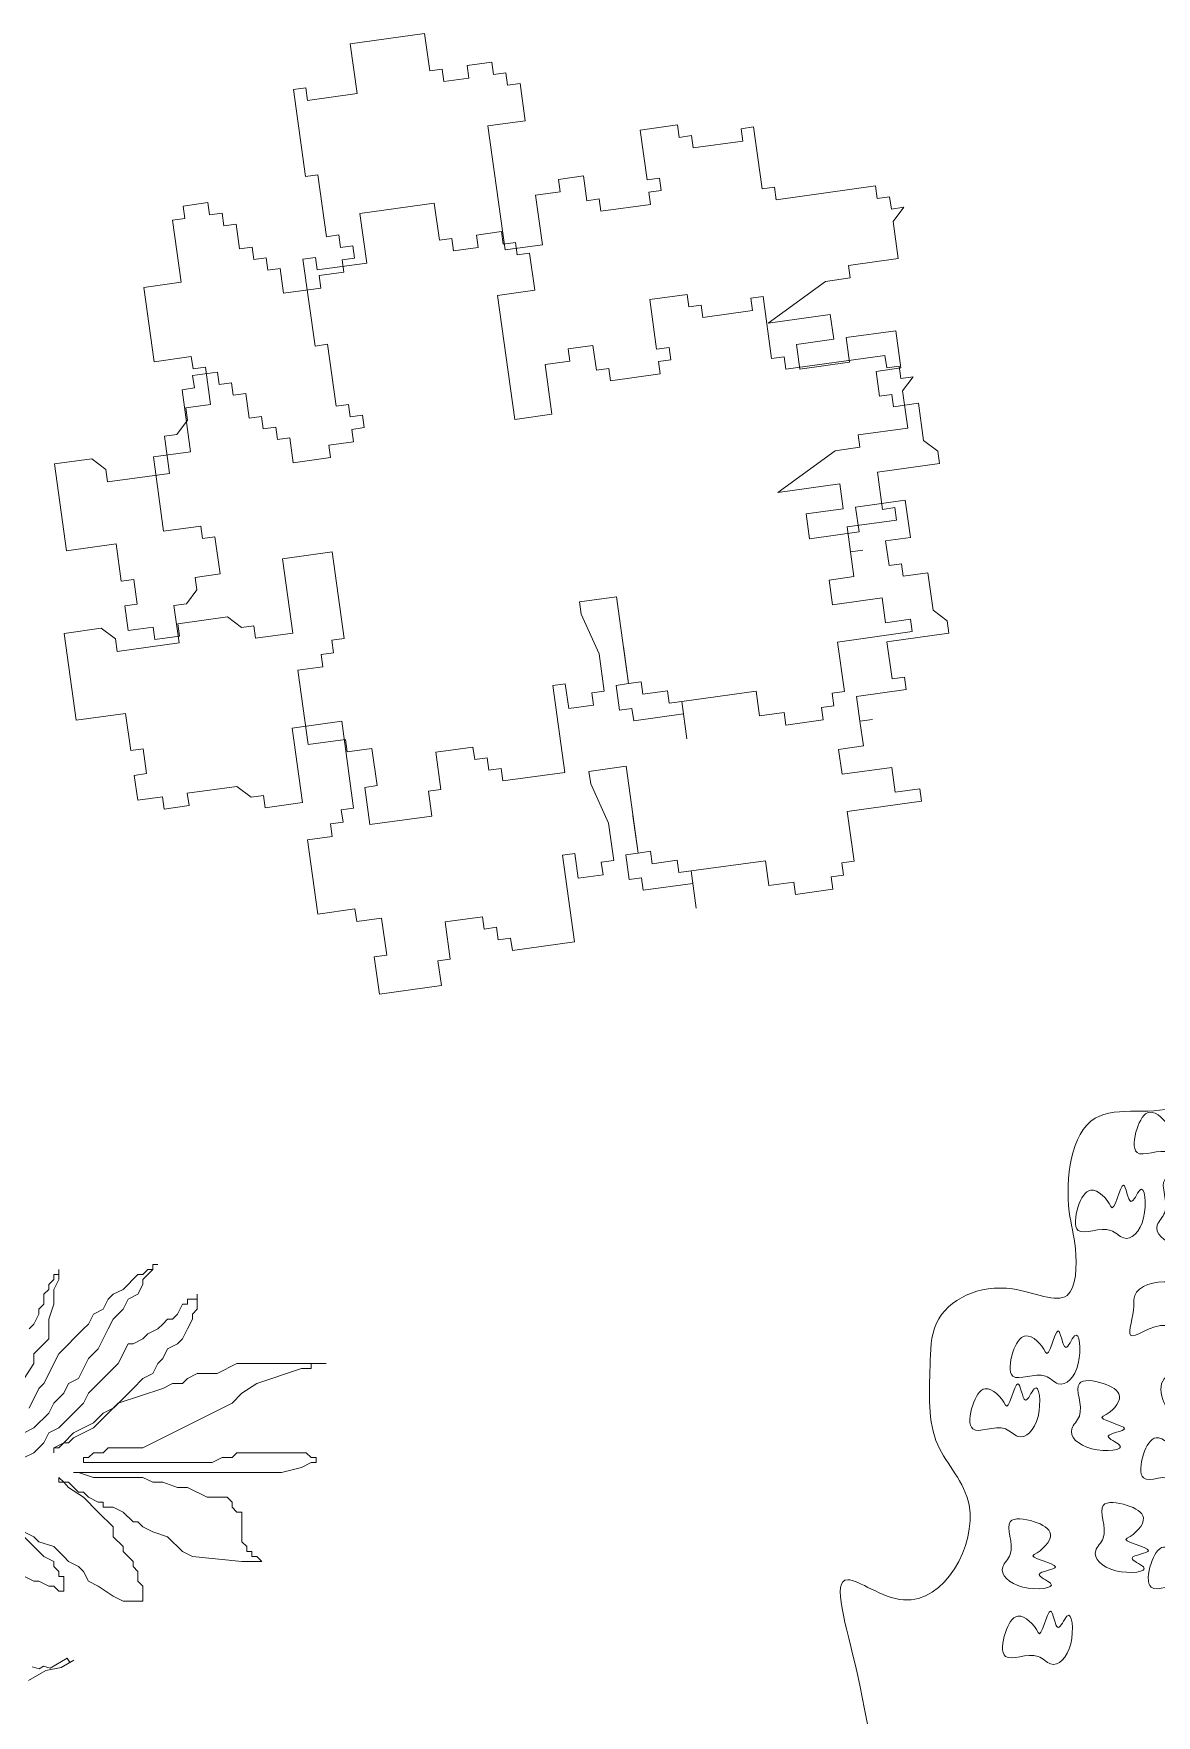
# Model space of a CAD drawing. Header units: millimetres. Extents: x -37049 to 129367, y 25385 to 90033.
# Drawn here: x 20402 to 21408, y 58329 to 59834 of the extents above; entities that cross this region are included whole.
import ezdxf

# ---------------------------------------------------------------- set-up
doc = ezdxf.new("R2010")
doc.units = ezdxf.units.MM
doc.header["$MEASUREMENT"] = 0
doc.layers.add('NCAY', color=3, linetype='Continuous', lineweight=13)

# ---------------------------------------------------------------- blocks, each defined once
blk = doc.blocks.new('A$C0E1A1863')
at = {"layer": 'NCAY', "color": 30}
for points in [[(860.3, 771.2), (864.7, 775.6), (869.1, 784.5), (869.1, 788.9), (873.6, 793.3), (873.6, 802.2), (878, 806.6), (878, 811), (882.4, 815.5), (882.4, 819.9), (886.9, 819.9), (886.9, 824.3), (886.9, 815.5), (882.4, 806.6), (882.4, 793.3), (878, 780), (878, 762.3), (864.7, 749), (864.7, 740.2), (855.8, 726.9)], [(860.3, 700.3), (869.1, 718), (873.6, 722.5), (886.9, 749), (909, 771.2), (913.5, 775.6), (917.9, 784.5), (926.8, 788.9), (931.2, 797.8), (935.7, 802.2), (944.5, 806.6), (957.8, 819.9), (962.3, 819.9), (966.7, 824.3), (971.1, 824.3), (971.1, 828.8), (975.6, 828.8), (971.1, 828.8), (971.1, 824.3), (966.7, 819.9), (962.3, 815.5), (962.3, 811), (957.8, 802.2), (949, 797.8), (944.5, 788.9), (935.7, 780), (931.2, 771.2), (922.3, 753.5), (913.5, 744.6), (904.6, 726.9), (895.7, 722.5), (891.3, 713.6), (882.4, 704.7), (878, 695.9), (864.7, 682.6), (855.8, 678.2)], [(855.8, 656), (864.7, 660.4), (873.6, 669.3), (878, 678.2), (886.9, 682.6), (909, 704.7), (913.5, 713.6), (922.3, 722.5), (940.1, 740.2), (949, 757.9), (953.4, 757.9), (962.3, 762.3), (966.7, 766.7), (975.6, 771.2), (980, 775.6), (984.4, 780), (988.9, 780), (993.3, 784.5), (997.7, 793.3), (1002.2, 793.3), (1002.2, 797.8), (1011, 797.8), (1011, 802.2), (1011, 788.9), (1006.6, 784.5), (1006.6, 780), (1002.2, 771.2), (997.7, 762.3), (993.3, 757.9), (984.4, 753.5), (980, 744.6), (975.6, 740.2), (971.1, 731.3), (962.3, 726.9), (953.4, 718), (917.9, 682.6), (900.2, 673.7), (895.7, 669.3), (891.3, 669.3), (882.4, 664.9), (882.4, 660.4), (882.4, 664.9), (886.9, 664.9), (891.3, 669.3), (900.2, 678.2), (917.9, 687), (926.8, 695.9), (935.7, 700.3), (940.1, 704.7), (980, 718), (988.9, 722.5), (997.7, 722.5), (1002.2, 726.9), (1011, 731.3), (1028.8, 731.3), (1046.5, 740.2), (1126.3, 740.2), (1113, 740.2), (1113, 735.7), (1104.2, 735.7), (1064.2, 722.5), (1050.9, 713.6), (1042.1, 704.7), (980, 673.7), (971.1, 669.3), (962.3, 664.9), (931.2, 664.9), (926.8, 660.4), (917.9, 660.4), (913.5, 656), (909, 656), (909, 651.6), (1024.3, 651.6), (1033.2, 656), (1042.1, 656), (1046.5, 660.4), (1108.6, 660.4), (1113, 656), (1117.5, 656), (1117.5, 651.6), (1113, 651.6), (1104.2, 647.2), (1086.4, 642.7), (900.2, 642.7), (904.6, 642.7), (917.9, 638.3), (962.3, 638.3), (971.1, 633.9), (980, 633.9), (993.3, 629.4), (1002.2, 629.4), (1019.9, 620.6), (1037.6, 620.6), (1042.1, 616.2), (1042.1, 611.7), (1046.5, 607.3), (1050.9, 607.3), (1050.9, 580.7), (1055.4, 576.3), (1055.4, 571.9), (1059.8, 571.9), (1059.8, 567.4), (1064.2, 567.4), (1068.7, 563), (1050.9, 563), (1006.6, 567.4), (997.7, 571.9), (984.4, 585.2), (971.1, 589.6), (962.3, 594), (957.8, 598.4), (953.4, 598.4), (944.5, 607.3), (935.7, 611.7), (926.8, 611.7), (926.8, 616.2), (922.3, 616.2), (913.5, 620.6), (909, 625), (904.6, 625), (895.7, 633.9), (891.3, 633.9), (886.9, 638.3), (886.9, 633.9), (891.3, 633.9), (895.7, 629.4), (909, 620.6), (922.3, 607.3), (935.7, 594), (935.7, 585.2), (944.5, 576.3), (944.5, 571.9), (949, 567.4), (953.4, 563), (953.4, 558.6), (957.8, 554.2), (957.8, 545.3), (962.3, 540.9), (962.3, 527.6), (944.5, 527.6), (935.7, 532), (922.3, 540.9), (913.5, 545.3), (909, 554.2), (904.6, 558.6), (895.7, 563), (891.3, 567.4), (886.9, 571.9), (882.4, 576.3), (869.1, 580.7), (864.7, 585.2), (847, 594)], [(855.8, 585.2), (869.1, 571.9), (873.6, 567.4), (882.4, 563), (882.4, 558.6), (886.9, 554.2), (886.9, 549.7), (891.3, 549.7), (891.3, 536.4), (886.9, 536.4), (882.4, 540.9), (878, 540.9), (869.1, 545.3), (864.7, 545.3), (847, 554.2)], [(863.2, 468.6), (869.2, 467), (873.1, 469.2), (879.1, 467.5), (894.5, 476.4), (896.7, 472.6), (900.5, 474.8), (889, 468.1), (875.3, 465.3), (859.9, 456.5)]]:
    blk.add_lwpolyline(points, dxfattribs=at)
blk = doc.blocks.new('A$C11A202C2')
at = {"layer": 'NCAY'}
for points in [[(509.5, 311.3), (514.2, 278), (503, 276.4), (506.1, 254.2), (517.2, 255.8), (518.8, 244.7), (563.2, 250.8), (561.7, 261.9), (628.3, 271.2), (631.4, 249), (653.6, 252), (655.1, 240.9), (688.4, 245.6), (686.9, 256.7), (698, 258.2), (696.5, 269.3), (707.6, 270.8), (701.4, 315.2), (768.1, 324.5), (766.5, 335.6), (744.3, 332.5), (741.3, 354.7), (696.8, 348.5), (693.7, 370.7), (716, 373.8), (712.9, 396), (724, 397.5), (712.9, 396), (709.8, 418.2), (754.2, 424.4), (752.7, 435.5), (741.6, 433.9), (737, 467.2), (792.5, 474.9), (791, 486), (778.3, 495.6), (773.7, 528.9), (751.5, 525.8), (750, 536.9), (738.9, 535.3), (735.8, 557.5), (758, 560.6), (753.4, 593.9), (709, 587.8), (712, 565.6), (667.6, 559.4), (664.5, 581.6), (697.9, 586.2), (694.8, 608.4), (639.3, 600.7), (690.5, 638.1), (712.7, 641.2), (711.2, 652.3), (755.6, 658.4), (751, 691.7), (760.6, 704.4), (749.5, 702.8), (747.9, 713.9), (736.8, 712.4), (735.3, 723.5), (646.4, 711.2), (644.9, 722.3), (633.8, 720.8), (626.1, 776.3), (615, 774.7), (616.5, 763.6), (572.1, 757.5), (570.6, 768.6), (559.5, 767), (557.9, 778.1), (524.6, 773.5), (530.8, 729.1), (541.9, 730.6), (543.4, 719.5), (532.3, 718), (533.8, 706.9), (489.4, 700.8), (487.9, 711.9), (476.8, 710.3), (473.7, 732.5), (451.5, 729.4), (453, 718.3), (430.8, 715.3), (436.9, 670.9), (403.6, 666.2), (388.2, 777.2), (421.6, 781.9), (417, 815.2), (405.8, 813.6), (404.3, 824.7), (393.2, 823.2), (391.7, 834.3), (369.5, 831.2), (371, 820.1), (348.8, 817), (347.2, 828.1), (336.1, 826.6), (331.5, 859.9), (264.9, 850.7), (271, 806.3), (226.6, 800.1), (225.1, 811.2), (214, 809.7), (224.7, 732), (235.8, 733.5), (243.5, 678), (254.6, 679.6), (256.2, 668.5), (267.3, 670), (268.8, 658.9), (257.7, 657.4), (259.2, 646.3), (237, 643.2), (238.6, 632.1), (205.2, 627.5), (202.2, 649.7), (191, 648.1), (189.5, 659.2), (178.4, 657.7), (176.9, 668.8), (165.8, 667.2), (162.7, 689.4), (151.6, 687.9), (150, 699), (138.9, 697.5), (137.4, 708.6), (115.2, 705.5), (116.7, 694.4), (105.6, 692.9), (113.3, 637.4), (80, 632.7), (89.2, 566.1), (122.5, 570.8), (124.1, 559.7), (135.2, 561.2), (139.8, 527.9), (117.6, 524.8), (119.1, 513.7), (109.5, 501.1), (98.4, 499.5), (103, 466.2), (47.5, 458.6), (46, 469.7), (33.3, 479.2), (0, 474.6), (10.8, 396.9), (55.2, 403.1), (59.8, 369.8), (70.9, 371.3), (74, 349.1), (62.9, 347.6), (65.9, 325.4), (88.2, 328.4), (89.7, 317.3), (111.9, 320.4), (110.4, 331.5), (154.8, 337.7), (167.4, 328.1), (178.6, 329.6), (180.1, 318.5), (213.4, 323.2), (204.2, 389.8), (248.6, 395.9), (259.4, 318.2), (248.3, 316.7), (249.8, 305.6), (238.7, 304), (240.2, 292.9), (218, 289.9), (227.3, 223.3), (260.6, 227.9), (262.1, 216.8), (284.3, 219.9), (288.9, 186.6), (277.8, 185), (282.4, 151.7), (338, 159.4), (334.9, 181.6), (346, 183.2), (341.4, 216.5), (374.7, 221.1), (376.3, 210), (387.4, 211.5), (388.9, 200.4), (400, 201.9), (401.5, 190.8), (457.1, 198.5), (446.3, 276.2), (457.4, 277.8), (460.5, 255.6), (482.7, 258.6), (481.2, 269.7), (492.3, 271.3), (487.7, 304.6), (471.6, 340), (470.1, 351.1), (503.4, 355.7), (514.2, 278), (525.3, 279.5), (526.8, 268.4), (549, 271.5), (550.5, 260.4), (561.7, 261.9), (566.3, 228.6)], [(518.1, 159.6), (522.7, 126.3), (511.6, 124.7), (514.7, 102.5), (525.8, 104.1), (527.3, 93), (571.7, 99.1), (570.2, 110.2), (636.8, 119.4), (639.9, 97.2), (662.1, 100.3), (663.7, 89.2), (697, 93.8), (695.5, 104.9), (706.6, 106.5), (705, 117.6), (716.1, 119.1), (710, 163.5), (776.6, 172.7), (775.1, 183.8), (752.9, 180.8), (749.8, 203), (705.4, 196.8), (702.3, 219), (724.5, 222.1), (721.4, 244.3), (732.5, 245.8), (721.4, 244.3), (718.4, 266.5), (762.8, 272.6), (761.2, 283.7), (750.1, 282.2), (745.5, 315.5), (801.1, 323.2), (799.5, 334.3), (786.9, 343.8), (782.3, 377.1), (760.1, 374.1), (758.5, 385.2), (747.4, 383.6), (744.3, 405.8), (766.6, 408.9), (761.9, 442.2), (717.5, 436), (720.6, 413.8), (676.2, 407.7), (673.1, 429.9), (706.4, 434.5), (703.3, 456.7), (647.8, 449), (699.1, 486.4), (721.3, 489.5), (719.7, 500.6), (764.2, 506.7), (759.5, 540), (769.1, 552.7), (758, 551.1), (756.5, 562.2), (745.4, 560.7), (743.8, 571.8), (655, 559.5), (653.4, 570.6), (642.3, 569), (634.6, 624.5), (623.5, 623), (625.1, 611.9), (580.6, 605.7), (579.1, 616.8), (568, 615.3), (566.5, 626.4), (533.1, 621.8), (539.3, 577.4), (550.4, 578.9), (551.9, 567.8), (540.8, 566.3), (542.4, 555.2), (497.9, 549), (496.4, 560.1), (485.3, 558.6), (482.2, 580.8), (460, 577.7), (461.5, 566.6), (439.3, 563.5), (445.5, 519.1), (412.2, 514.5), (396.8, 625.5), (430.1, 630.1), (425.5, 663.4), (414.4, 661.9), (412.9, 673), (401.7, 671.5), (400.2, 682.6), (378, 679.5), (379.5, 668.4), (357.3, 665.3), (355.8, 676.4), (344.7, 674.9), (340.1, 708.2), (273.4, 698.9), (279.6, 654.5), (235.1, 648.4), (233.6, 659.5), (222.5, 657.9), (233.3, 580.2), (244.4, 581.8), (252.1, 526.3), (263.2, 527.8), (264.7, 516.7), (275.8, 518.3), (277.3, 507.2), (266.2, 505.6), (267.8, 494.5), (245.6, 491.4), (247.1, 480.4), (213.8, 475.7), (210.7, 497.9), (199.6, 496.4), (198.1, 507.5), (186.9, 506), (185.4, 517.1), (174.3, 515.5), (171.2, 537.7), (160.1, 536.2), (158.6, 547.3), (147.5, 545.7), (145.9, 556.8), (123.7, 553.8), (125.3, 542.7), (114.2, 541.1), (121.8, 485.6), (88.5, 481), (97.7, 414.4), (131.1, 419), (132.6, 407.9), (143.7, 409.5), (148.3, 376.2), (126.1, 373.1), (127.6, 362), (118.1, 349.4), (107, 347.8), (111.6, 314.5), (56, 306.8), (54.5, 317.9), (41.9, 327.5), (8.5, 322.9), (19.3, 245.2), (63.7, 251.3), (68.3, 218), (79.5, 219.6), (82.5, 197.4), (71.4, 195.8), (74.5, 173.6), (96.7, 176.7), (98.2, 165.6), (120.5, 168.7), (118.9, 179.8), (163.3, 185.9), (176, 176.4), (187.1, 177.9), (188.6, 166.8), (222, 171.4), (212.7, 238), (257.2, 244.2), (267.9, 166.5), (256.8, 165), (258.4, 153.9), (247.2, 152.3), (248.8, 141.2), (226.6, 138.1), (235.8, 71.5), (269.1, 76.2), (270.7, 65.1), (292.9, 68.1), (297.5, 34.8), (286.4, 33.3), (291, 0), (346.5, 7.7), (343.4, 29.9), (354.5, 31.4), (349.9, 64.7), (383.3, 69.3), (384.8, 58.2), (395.9, 59.8), (397.4, 48.7), (408.5, 50.2), (410.1, 39.1), (465.6, 46.8), (454.9, 124.5), (466, 126), (469, 103.8), (491.3, 106.9), (489.7, 118), (500.8, 119.6), (496.2, 152.9), (480.2, 188.2), (478.6, 199.3), (511.9, 203.9), (522.7, 126.3), (533.8, 127.8), (535.3, 116.7), (557.6, 119.8), (559.1, 108.7), (570.2, 110.2), (574.8, 76.9)]]:
    blk.add_lwpolyline(points, dxfattribs=at)
blk = doc.blocks.new('A$C71EE78C3')
at = {"layer": 'NCAY', "ltscale": 30}
for points, start_tangent, end_tangent in [([(707.6, 1180.2), (653.4, 1185.7), (553.8, 1182.4), (540.8, 1145.5), (555.7, 1119.5), (537.1, 1108.4), (522.2, 1138), (503.7, 1138), (440.5, 1194.9), (385.4, 1134.4), (399.7, 1093.5), (357.9, 1090.4), (301.3, 1088.7), (271.2, 1067), (202.8, 1056.4), (182.3, 981.9), (187.1, 952.8), (180.5, 915.4), (137.1, 920.5), (76.5, 893.2), (71.4, 859.2), (77.6, 796.5), (102.5, 748.5), (50.2, 673), (5.9, 689.1), (13.4, 614.9), (53.8, 522.1), (87.7, 544.4), (113.7, 518.5), (113.7, 459.1), (70.9, 446.3), (93.8, 383.4), (106.2, 288.4), (191.7, 295.9), (213.9, 262.5), (217, 202.6), (228.8, 143.7), (324.5, 118.7), (346.9, 105.8), (433.1, 128.9), (455.6, 60.3), (507.4, -0.9), (578.6, 37.3), (626.3, 35.7), (667.1, 6.5), (734.1, 46.6), (792, 61.3), (904.8, 36.2), (905.9, 110.4), (942, 132.6), (1053.4, 158.6), (1083.1, 214.2), (1057.1, 310.7), (1112.6, 331), (1120.3, 418.3), (1158.9, 403.3), (1211.8, 430), (1228, 485.1), (1216.9, 544.4), (1162.2, 611.6), (1189.8, 661.1), (1186.8, 722.5), (1171.4, 783.2), (1124, 774.5), (1101.7, 793), (1136.3, 869.7), (1142.6, 926.6), (1131.4, 974.8), (1109.1, 967.4), (1068.3, 1034.2), (1027.4, 1023), (971.7, 1026.7), (904.8, 1093.5), (908.6, 1138), (890, 1167.7), (797.1, 1141.8), (748.8, 1149.2), (748.8, 1216), (734, 1216), (707.6, 1180.2)], (-0.993113, -0.117158), (-0.993113, -0.117158)), ([(313.3, 842.8), (323.5, 860.7), (310.7, 871), (300.4, 855.6), (287.6, 883.8), (297.9, 904.4), (292.7, 914.6), (233.6, 912.1), (233.6, 906.9), (231.1, 883.8), (259.3, 891.5), (279.9, 858.2), (259.3, 850.5), (256.8, 832.5), (277.3, 814.6), (282.4, 830), (328.7, 817.1), (318.4, 832.5), (313.3, 842.8)], (0.926239, 0.376937), (0.926239, 0.376937))]:
    blk.add_spline(points, degree=3, dxfattribs=dict(at, start_tangent=start_tangent, end_tangent=end_tangent))
at = {"layer": 'NCAY'}
for points, start_tangent, end_tangent in [([(262.2, 1048.1), (246.2, 1061.1), (236.2, 1048.1), (236.2, 1029.1), (262.2, 1029.1), (272.2, 1023.1), (288.2, 1039.1), (285.2, 1061.1), (278.2, 1052.1), (272.2, 1065.1), (262.2, 1048.1)], (-0.416243, 0.909253), (-0.416243, 0.909253)), ([(277.3, 981.3), (290.3, 997.3), (277.3, 1007.3), (258.3, 1007.3), (258.3, 981.3), (252.3, 971.3), (268.3, 955.3), (290.3, 958.3), (281.3, 965.3), (294.3, 971.3), (277.3, 981.3)], (0.909253, 0.416243), (0.909253, 0.416243)), ([(215.4, 986.1), (199.4, 999.1), (189.4, 986.1), (189.4, 967.1), (215.4, 967.1), (225.4, 961.1), (241.4, 977.1), (238.4, 999.1), (231.4, 990.1), (225.4, 1003.1), (215.4, 986.1)], (-0.416243, 0.909253), (-0.416243, 0.909253)), ([(163.4, 870.1), (147.4, 883.1), (137.4, 870.1), (137.4, 851.1), (163.4, 851.1), (173.4, 845.1), (189.4, 861.1), (186.4, 883.1), (179.4, 874.1), (173.4, 887.1), (163.4, 870.1)], (-0.416243, 0.909253), (-0.416243, 0.909253)), ([(131.4, 828.1), (115.4, 841.1), (105.4, 828.1), (105.4, 809.1), (131.4, 809.1), (141.4, 803.1), (157.4, 819.1), (154.4, 841.1), (147.4, 832.1), (141.4, 845.1), (131.4, 828.1)], (-0.416243, 0.909253), (-0.416243, 0.909253)), ([(209.3, 819.3), (222.3, 835.3), (209.3, 845.3), (190.3, 845.3), (190.3, 819.3), (184.3, 809.3), (200.3, 793.3), (222.3, 796.3), (213.3, 803.3), (226.3, 809.3), (209.3, 819.3)], (0.909253, 0.416243), (0.909253, 0.416243)), ([(267.4, 789.1), (251.4, 802.1), (241.4, 789.1), (241.4, 770.1), (267.4, 770.1), (277.4, 764.1), (293.4, 780.1), (290.4, 802.1), (283.4, 793.1), (277.4, 806.1), (267.4, 789.1)], (-0.416243, 0.909253), (-0.416243, 0.909253)), ([(228.3, 722.3), (241.3, 738.3), (228.3, 748.3), (209.3, 748.3), (209.3, 722.3), (203.3, 712.3), (219.3, 696.3), (241.3, 699.3), (232.3, 706.3), (245.3, 712.3), (228.3, 722.3)], (0.909253, 0.416243), (0.909253, 0.416243)), ([(154.3, 709.3), (167.3, 725.3), (154.3, 735.3), (135.3, 735.3), (135.3, 709.3), (129.3, 699.3), (145.3, 683.3), (167.3, 686.3), (158.3, 693.3), (171.3, 699.3), (154.3, 709.3)], (0.909253, 0.416243), (0.909253, 0.416243)), ([(273.4, 702.1), (257.4, 715.1), (247.4, 702.1), (247.4, 683.1), (273.4, 683.1), (283.4, 677.1), (299.4, 693.1), (296.4, 715.1), (289.4, 706.1), (283.4, 719.1), (273.4, 702.1)], (-0.416243, 0.909253), (-0.416243, 0.909253)), ([(157.4, 647.1), (141.4, 660.1), (131.4, 647.1), (131.4, 628.1), (157.4, 628.1), (167.4, 622.1), (183.4, 638.1), (180.4, 660.1), (173.4, 651.1), (167.4, 664.1), (157.4, 647.1)], (-0.416243, 0.909253), (-0.416243, 0.909253))]:
    blk.add_spline(points, degree=3, dxfattribs=dict(at, start_tangent=start_tangent, end_tangent=end_tangent))
blk = doc.blocks.new('A$C01874923')
at = {"layer": 'NCAY', "xscale": 1.500000000009754, "yscale": 1.5, "zscale": 1.5, "rotation": 359.9989695585749}
blk.add_blockref('A$C71EE78C3', (0.1, 1.4), dxfattribs=at)

msp = doc.modelspace()

# ---------------------------------------------------------------- block references
at = {"layer": 'NCAY', "ltscale": 30}
for name, p in [('A$C11A202C2', (20420.9, 58974.4)), ('A$C0E1A1863', (19537.8, 57903.4))]:
    msp.add_blockref(name, p, dxfattribs=at)
at = {"layer": 'NCAY', "ltscale": 30, "xscale": 0.75, "yscale": 0.75, "zscale": 0.75, "rotation": 359.9999999999984}
msp.add_blockref('A$C01874923', (21124.6, 57673.8), dxfattribs=at)

doc.saveas('drawing.dxf')
